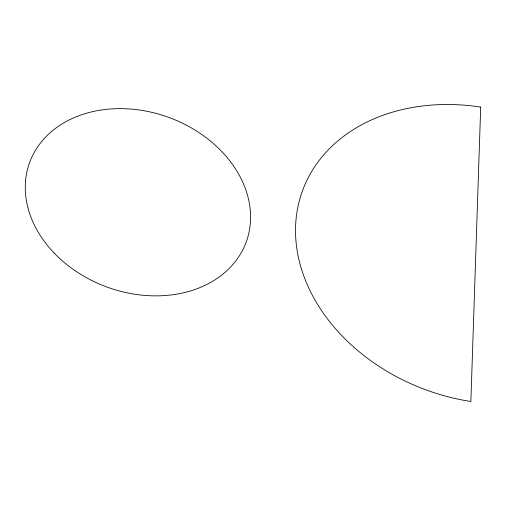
<?xml version="1.0" encoding="UTF-8"?>
<svg xmlns="http://www.w3.org/2000/svg" width="506" height="506" viewBox="0 0 506 506"><rect width="100%" height="100%" fill="white"/><g stroke="black" fill="none" stroke-linecap="round" stroke-linejoin="round"><path stroke-width="0.76" d="M480.7 107.095L470.865 401.498A184.576 144.45 20.2 0 1 295.586 226.536A184.576 144.45 20.2 0 1 480.7 107.095M54.294 253.177A115.362 90.283 20.2 0 0 245.113 244.815A115.362 90.283 20.2 0 0 114.356 108.746A115.362 90.283 20.2 0 0 54.294 253.177"/></g></svg>
